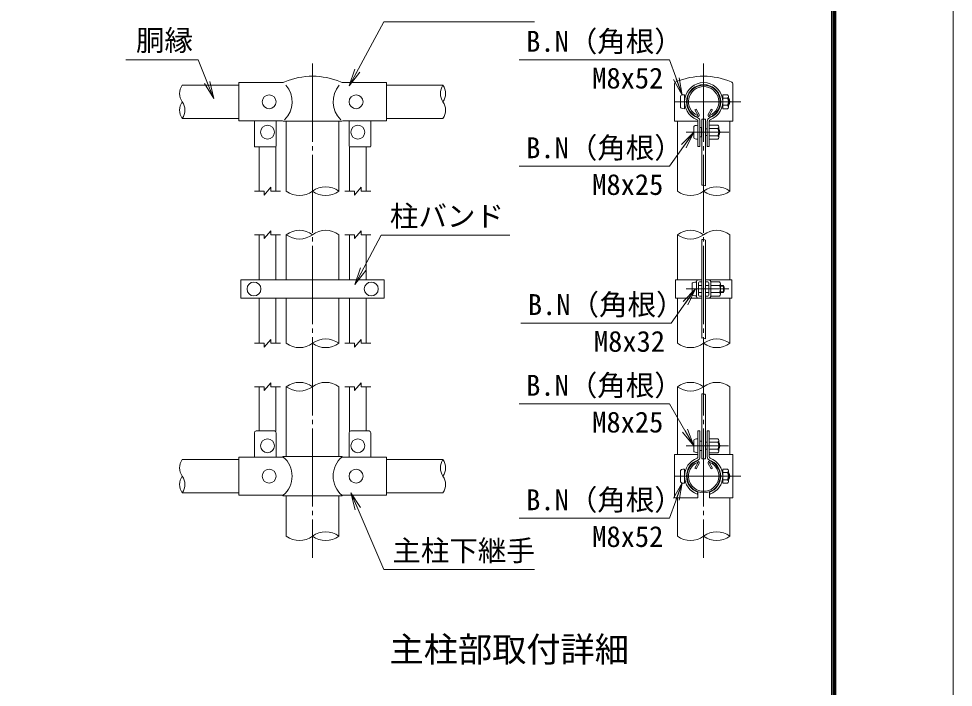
# Model space of a CAD drawing. Units: millimetres, scale not verified. Extents: x -8400 to 8400, y -5940 to 5940.
# Drawn here: x 4098 to 8400, y 177 to 3255 of the extents above; entities that cross this region are included whole.
import ezdxf
from ezdxf.enums import TextEntityAlignment as Align

# ---------------------------------------------------------------- set-up
doc = ezdxf.new("R2010")
doc.units = ezdxf.units.MM
doc.header["$LTSCALE"] = 20
doc.linetypes.add('LONG_CHAIN', pattern=[21, 18, -1, 1, -1])
for name, color, linetype, lineweight in [('0-0_D-TTL', 7, 'Continuous', 9), ('0-1_D-TTL-TXT', 7, 'Continuous', 9), ('0-3_D-STR1', 1, 'Continuous', 9), ('0-6_D-BMK', 2, 'LONG_CHAIN', 9), ('0-7_D-STR-DIM', 7, 'Continuous', 9), ('0-8_0', 7, 'Continuous', 9), ('0-9_D-STR3', 3, 'Continuous', 9), ('0-C_D-STR-TXT', 7, 'Continuous', 9)]:
    doc.layers.add(name, color=color, linetype=linetype, lineweight=lineweight)
doc.styles.add('ＭＳ ゴシック', font='')
doc.styles.get('ＭＳ ゴシック').set_extended_font_data('MS Gothic')

# ---------------------------------------------------------------- blocks, each defined once
blk = doc.blocks.new('_Open')
at = {"layer": '0-8_0'}
blk.add_line((-20, 3.333), (0, 0), dxfattribs=at)
blk.add_lwpolyline([(-20, -3.333), (0, 0), (-20, 0)], dxfattribs=at)

msp = doc.modelspace()

# ---------------------------------------------------------------- linework, layer by layer
at = {"layer": '0-0_D-TTL', "color": 2}
msp.add_lwpolyline([(-8399.61, 5940.02), (8400.39, 5940.02), (8400.39, -5939.98), (-8399.61, -5939.98)], close=True, dxfattribs=at)
at = {"layer": '0-0_D-TTL'}
for points in [[(-7859.61, 5500.02), (7860.39, 5500.02), (7860.39, -5499.98), (-7859.61, -5499.98)], [(-7854.61, 5495.02), (7855.39, 5495.02), (7855.39, -5494.98), (-7854.61, -5494.98)], [(-7849.61, 5490.02), (7850.39, 5490.02), (7850.39, -5489.98), (-7849.61, -5489.98)], [(-7844.61, 5485.02), (7845.39, 5485.02), (7845.39, -5484.98), (-7844.61, -5484.98)], [(-7839.61, 5480.02), (7840.39, 5480.02), (7840.39, -5479.98), (-7839.61, -5479.98)]]:
    msp.add_lwpolyline(points, close=True, dxfattribs=at)
at = {"layer": '0-3_D-STR1'}
for p, q in [((5111.11, 2948.88), (4851.11, 2948.88)), ((5791.11, 2948.88), (6051.11, 2948.88)), ((5111.11, 2796.48), (4851.11, 2796.48)), ((5791.11, 2796.48), (6051.11, 2796.48)), ((7210.38, 2835.87), (7215.94, 2839.07)), ((7224.42, 2811.55), (7210.38, 2835.87)), ((7229.97, 2814.76), (7215.94, 2839.07)), ((7272.25, 2814.76), (7286.28, 2839.07)), ((7277.81, 2811.55), (7291.84, 2835.87)), ((7291.84, 2835.87), (7286.28, 2839.07)), ((5330.11, 2782.88), (5330.11, 2460.88)), ((5572.11, 2782.88), (5572.11, 2460.88)), ((7130.11, 2782.88), (7130.11, 2460.88)), ((7372.11, 2782.88), (7372.11, 2460.88)), ((5330.11, 2260.88), (5330.11, 2052.85)), ((5572.11, 2260.88), (5572.11, 2052.85)), ((7130.11, 2260.88), (7130.11, 2052.85)), ((7372.11, 2260.88), (7372.11, 2052.85)), ((5330.11, 1968.86), (5330.11, 1760.88)), ((5572.11, 1968.86), (5572.11, 1760.88)), ((7130.11, 1968.86), (7130.11, 1760.88)), ((7372.11, 1968.86), (7372.11, 1760.88)), ((5330.11, 1560.88), (5330.11, 1239.08)), ((5572.11, 1560.88), (5572.11, 1239.08)), ((7130.11, 1560.88), (7130.11, 1249.08)), ((7372.11, 1560.88), (7372.11, 1249.08)), ((5111.11, 1225.08), (4851.11, 1225.08)), ((5791.11, 1225.08), (6051.11, 1225.08)), ((7224.42, 1210.4), (7210.38, 1186.09)), ((7229.97, 1207.19), (7215.94, 1182.88)), ((7272.25, 1207.19), (7286.28, 1182.88)), ((7277.81, 1210.4), (7291.84, 1186.09)), ((7210.38, 1186.09), (7215.94, 1182.88)), ((7291.84, 1186.09), (7286.28, 1182.88)), ((5111.11, 1072.68), (4851.11, 1072.68)), ((5330.11, 1059.08), (5330.11, 873.08)), ((5572.11, 1059.08), (5572.11, 873.08)), ((5791.11, 1072.68), (6051.11, 1072.68)), ((7130.11, 1049.08), (7130.11, 873.08)), ((7372.11, 1049.08), (7372.11, 873.08))]:
    msp.add_line(p, q, dxfattribs=at)
for centre, radius, start, end in [((7251.11, 2872.88), 76.2, 294.32478, 245.67522), ((7251.11, 2872.88), 69.78, 294.32478, 245.67522), ((7223.03, 2810.75), 8.02, 245.67522, 30), ((7223.03, 2810.75), 1.6, 245.67522, 30), ((7279.19, 2810.75), 8.02, 150, 294.32478), ((7279.19, 2810.75), 1.6, 150, 294.32478), ((7251.11, 1149.08), 76.2, 114.32478, 65.67522), ((7251.11, 1149.08), 69.78, 114.32478, 65.67522), ((7223.03, 1211.2), 8.02, 330, 114.32478), ((7223.03, 1211.2), 1.6, 330, 114.32478), ((7279.19, 1211.2), 8.02, 65.67522, 210), ((7279.19, 1211.2), 1.6, 65.67522, 210)]:
    msp.add_arc(centre, radius, start, end, dxfattribs=at)
at = {"layer": '0-6_D-BMK'}
for p, q in [((5451.11, 3048.88), (5451.11, 772.88)), ((7251.11, 3048.88), (7251.11, 772.88)), ((7119, 2872.88), (7422.74, 2872.88)), ((7171, 2732.88), (7366.51, 2732.88)), ((7170.95, 2010.85), (7366.46, 2010.85)), ((7178.11, 2010.85), (7362.11, 2010.85)), ((7170.15, 1289.08), (7365.67, 1289.08)), ((7119, 1149.08), (7422.74, 1149.08))]:
    msp.add_line(p, q, dxfattribs=at)
at = {"layer": '0-7_D-STR-DIM'}
for p, q in [((5183.11, 2460.88), (5228.11, 2460.88)), ((5228.11, 2442.88), (5258.11, 2478.88)), ((5228.11, 2442.88), (5228.11, 2460.88)), ((5258.11, 2460.88), (5258.11, 2478.88)), ((5258.11, 2460.88), (5303.11, 2460.88)), ((5599.11, 2460.88), (5644.11, 2460.88)), ((5644.11, 2442.88), (5674.11, 2478.88)), ((5644.11, 2442.88), (5644.11, 2460.88)), ((5674.11, 2460.88), (5674.11, 2478.88)), ((5674.11, 2460.88), (5719.11, 2460.88)), ((5183.11, 2260.88), (5228.11, 2260.88)), ((5228.11, 2242.88), (5258.11, 2278.88)), ((5228.11, 2242.88), (5228.11, 2260.88)), ((5258.11, 2260.88), (5258.11, 2278.88)), ((5258.11, 2260.88), (5303.11, 2260.88)), ((5599.11, 2260.88), (5644.11, 2260.88)), ((5644.11, 2242.88), (5674.11, 2278.88)), ((5644.11, 2242.88), (5644.11, 2260.88)), ((5674.11, 2260.88), (5674.11, 2278.88)), ((5674.11, 2260.88), (5719.11, 2260.88)), ((5228.11, 1742.88), (5258.11, 1778.88)), ((5258.11, 1760.88), (5258.11, 1778.88)), ((5644.11, 1742.88), (5674.11, 1778.88)), ((5674.11, 1760.88), (5674.11, 1778.88)), ((5183.11, 1760.88), (5228.11, 1760.88)), ((5228.11, 1742.88), (5228.11, 1760.88)), ((5258.11, 1760.88), (5303.11, 1760.88)), ((5599.11, 1760.88), (5644.11, 1760.88)), ((5644.11, 1742.88), (5644.11, 1760.88)), ((5674.11, 1760.88), (5719.11, 1760.88)), ((5183.11, 1560.88), (5228.11, 1560.88)), ((5228.11, 1542.88), (5258.11, 1578.88)), ((5228.11, 1542.88), (5228.11, 1560.88)), ((5258.11, 1560.88), (5258.11, 1578.88)), ((5258.11, 1560.88), (5303.11, 1560.88)), ((5599.11, 1560.88), (5644.11, 1560.88)), ((5644.11, 1542.88), (5674.11, 1578.88)), ((5644.11, 1542.88), (5644.11, 1560.88)), ((5674.11, 1560.88), (5674.11, 1578.88)), ((5674.11, 1560.88), (5719.11, 1560.88))]:
    msp.add_line(p, q, dxfattribs=at)
for centre, radius, start, end in [((4905.59, 2910.78), 66.48, 145.03504, 214.96496), ((6105.59, 2910.78), 66.48, 145.03504, 214.96496), ((5996.63, 2910.78), 66.48, 325.03504, 34.96496), ((4905.59, 2834.58), 66.48, 145.03422, 214.96578), ((4796.63, 2834.58), 66.48, 325.03504, 34.96496), ((5996.63, 2834.58), 66.48, 325.03422, 34.96578), ((5390.61, 2542.38), 101.51, 233.41445, 306.58555), ((5511.61, 2379.37), 101.51, 53.41445, 126.58555), ((5511.61, 2542.38), 101.51, 233.41445, 306.58555), ((7190.61, 2542.38), 101.51, 233.41445, 306.58555), ((7245.47, 2458.76), 30.72, 60.95271, 95.76063), ((7311.61, 2379.37), 101.51, 53.41445, 126.58555), ((7311.61, 2542.38), 101.51, 233.41445, 306.58555), ((5390.61, 2179.37), 101.51, 53.41445, 126.58555), ((5511.61, 2179.37), 101.51, 53.41445, 126.58555), ((7190.61, 2179.37), 101.51, 53.41445, 126.58555), ((7311.61, 2179.37), 101.51, 53.41445, 126.58555), ((5390.61, 2342.38), 101.51, 233.41445, 306.58555), ((7190.61, 2342.38), 101.51, 233.41445, 306.58555), ((7245.19, 2208.37), 30.72, 60.95271, 95.76063), ((5511.61, 1679.37), 101.51, 53.41445, 126.58555), ((7245.19, 1754.51), 30.72, 60.95271, 95.76063), ((7311.61, 1679.37), 101.51, 53.41445, 126.58555), ((5390.61, 1842.38), 101.51, 233.41445, 306.58555), ((5511.61, 1842.38), 101.51, 233.41445, 306.58555), ((7190.61, 1842.38), 101.51, 233.41445, 306.58555), ((7311.61, 1842.38), 101.51, 233.41445, 306.58555), ((5390.61, 1479.37), 101.51, 53.41445, 126.58555), ((5390.61, 1642.38), 101.51, 233.41445, 306.58555), ((5511.61, 1479.37), 101.51, 53.41445, 126.58555), ((7190.61, 1479.37), 101.51, 53.41445, 126.58555), ((7190.61, 1642.38), 101.51, 233.41445, 306.58555), ((7311.61, 1479.37), 101.51, 53.41445, 126.58555), ((7245.19, 1497.05), 30.72, 60.95271, 95.76063), ((4905.59, 1186.98), 66.48, 145.03504, 214.96496), ((6105.59, 1186.98), 66.48, 145.03504, 214.96496), ((5996.63, 1186.98), 66.48, 325.03504, 34.96496), ((4905.59, 1110.78), 66.48, 145.03422, 214.96578), ((4796.63, 1110.78), 66.48, 325.03504, 34.96496), ((5996.63, 1110.78), 66.48, 325.03422, 34.96578), ((5390.61, 954.58), 101.51, 233.41445, 306.58555), ((5511.61, 791.57), 101.51, 53.41445, 126.58555), ((5511.61, 954.58), 101.51, 233.41445, 306.58555), ((7190.61, 954.58), 101.51, 233.41445, 306.58555), ((7311.61, 791.57), 101.51, 53.41445, 126.58555), ((7311.61, 954.58), 101.51, 233.41445, 306.58555)]:
    msp.add_arc(centre, radius, start, end, dxfattribs=at)
at = {"layer": '0-9_D-STR3'}
for p, q in [((5111.11, 2960.88), (5308, 2960.88)), ((5111.11, 2784.88), (5111.11, 2960.88)), ((5594.22, 2960.88), (5791.11, 2960.88)), ((5791.11, 2784.88), (5791.11, 2960.88)), ((7116.51, 2952.9), (7116.51, 2782.88)), ((7385.71, 2952.9), (7385.71, 2782.88)), ((7143.91, 2898.88), (7143.91, 2846.88)), ((7163.11, 2904.88), (7163.11, 2840.88)), ((7164.58, 2888.88), (7163.11, 2888.88)), ((7339.11, 2888.88), (7337.64, 2888.88)), ((7361.11, 2905.28), (7339.11, 2905.28)), ((7339.11, 2905.28), (7339.11, 2840.48)), ((7361.11, 2889.08), (7339.11, 2889.08)), ((7365.11, 2897.81), (7365.11, 2848.43)), ((7365.11, 2888.88), (7367.11, 2888.88)), ((7365.11, 2888.88), (7367.11, 2888.88)), ((7365.11, 2886.17), (7368.41, 2886.17)), ((7367.11, 2888.88), (7367.11, 2856.88)), ((7164.58, 2856.88), (7163.11, 2856.88)), ((7339.11, 2856.88), (7337.64, 2856.88)), ((7361.11, 2856.68), (7339.11, 2856.68)), ((7361.11, 2840.48), (7339.11, 2840.48)), ((7365.11, 2859.59), (7368.41, 2859.59)), ((7365.11, 2856.88), (7367.11, 2856.88)), ((7365.11, 2856.88), (7367.11, 2856.88)), ((5111.11, 2784.88), (5311.91, 2784.88)), ((5183.11, 2784.88), (5183.11, 2668.88)), ((5283.11, 2784.88), (5283.11, 2668.88)), ((5315.91, 2782.88), (5311.91, 2784.88)), ((5315.91, 2782.88), (5586.31, 2782.88)), ((5586.31, 2782.88), (5590.31, 2784.88)), ((5590.31, 2784.88), (5791.11, 2784.88)), ((5619.11, 2784.88), (5619.11, 2668.88)), ((5719.11, 2784.88), (5719.11, 2668.88)), ((7116.51, 2782.88), (7225.11, 2782.88)), ((7205.91, 2706.63), (7205.91, 2758.63)), ((7225.11, 2666.08), (7225.11, 2783.16)), ((7234.31, 2666.08), (7234.31, 2783.16)), ((7241.11, 2754.15), (7234.31, 2754.15)), ((7241.11, 2754.15), (7241.11, 2711.6)), ((7242.11, 2792.88), (7242.11, 2489.33)), ((7242.11, 2792.88), (7260.11, 2792.88)), ((7260.11, 2792.88), (7260.11, 2485.62)), ((7267.91, 2666.08), (7267.91, 2783.16)), ((7277.11, 2666.08), (7277.11, 2783.16)), ((7277.11, 2782.88), (7385.71, 2782.88)), ((7317.11, 2765.28), (7277.11, 2765.28)), ((7321.11, 2757.81), (7321.11, 2708.43)), ((7241.11, 2711.6), (7234.31, 2711.6)), ((7241.11, 2748.88), (7242.11, 2748.88)), ((7241.11, 2716.88), (7242.11, 2716.88)), ((7260.11, 2748.88), (7267.91, 2748.88)), ((7260.11, 2716.88), (7267.91, 2716.88)), ((7317.11, 2749.08), (7277.11, 2749.08)), ((7317.11, 2716.68), (7277.11, 2716.68)), ((7321.11, 2748.88), (7321.11, 2716.88)), ((7321.11, 2746.17), (7322.41, 2746.17)), ((7321.11, 2719.59), (7322.41, 2719.59)), ((7317.11, 2700.48), (7277.11, 2700.48)), ((5279.11, 2664.88), (5187.11, 2664.88)), ((5205.11, 2664.88), (5205.11, 2460.88)), ((5281.11, 2665.41), (5281.11, 2460.88)), ((5621.11, 2665.41), (5621.11, 2460.88)), ((5623.11, 2664.88), (5715.11, 2664.88)), ((5697.11, 2664.88), (5697.11, 2460.88)), ((7225.11, 2666.08), (7234.31, 2666.08)), ((7267.91, 2666.08), (7277.11, 2666.08)), ((5205.11, 2260.88), (5205.11, 2052.85)), ((5281.11, 2260.88), (5281.11, 2052.85)), ((5621.11, 2260.88), (5621.11, 2052.85)), ((5697.11, 2260.88), (5697.11, 2052.85)), ((7242.11, 2238.94), (7242.11, 1785.08)), ((7260.11, 2235.23), (7260.11, 1781.37)), ((5781.11, 2052.85), (5121.11, 2052.85)), ((5121.11, 2052.85), (5121.11, 1968.86)), ((5781.11, 2052.85), (5781.11, 1968.86)), ((7242.11, 2052.85), (7120.91, 2052.85)), ((7120.91, 1968.86), (7120.91, 2052.85)), ((7198.91, 2036.85), (7198.91, 1984.85)), ((7218.11, 2044.85), (7218.11, 1976.86)), ((7218.11, 2044.85), (7218.11, 1976.86)), ((7227.31, 2039.65), (7227.31, 1982.06)), ((7227.31, 2026.85), (7242.11, 2026.85)), ((7242.11, 2043.65), (7231.31, 2043.65)), ((7381.31, 2052.85), (7260.11, 2052.85)), ((7260.11, 2043.65), (7270.91, 2043.65)), ((7260.11, 2026.85), (7274.91, 2026.85)), ((7274.91, 2039.65), (7274.91, 1982.06)), ((7284.11, 2044.85), (7284.11, 1976.86)), ((7284.11, 2044.85), (7284.11, 1976.86)), ((7324.11, 2043.25), (7284.11, 2043.25)), ((7324.11, 2027.05), (7284.11, 2027.05)), ((7328.11, 2035.79), (7328.11, 1986.41)), ((7328.11, 2026.85), (7342.11, 2026.85)), ((7328.11, 2024.15), (7343.41, 2024.15)), ((7342.11, 2026.85), (7342.11, 1994.85)), ((7381.31, 1968.86), (7381.31, 2052.85)), ((7227.31, 1994.85), (7242.11, 1994.85)), ((7260.11, 1994.85), (7274.91, 1994.85)), ((7324.11, 1994.65), (7284.11, 1994.65)), ((7328.11, 1997.56), (7343.41, 1997.56)), ((7328.11, 1994.85), (7342.11, 1994.85)), ((5781.11, 1968.86), (5121.11, 1968.86)), ((5205.11, 1968.86), (5205.11, 1760.88)), ((5281.11, 1968.86), (5281.11, 1760.88)), ((5621.11, 1968.86), (5621.11, 1760.88)), ((5697.11, 1968.86), (5697.11, 1760.88)), ((7120.91, 1968.86), (7242.11, 1968.86)), ((7242.11, 1978.06), (7231.31, 1978.06)), ((7260.11, 1978.06), (7270.91, 1978.06)), ((7260.11, 1968.86), (7381.31, 1968.86)), ((7324.11, 1978.45), (7284.11, 1978.45)), ((5205.11, 1560.88), (5205.11, 1357.08)), ((5281.11, 1560.88), (5281.11, 1354.37)), ((5621.11, 1560.88), (5621.11, 1354.37)), ((5697.11, 1560.88), (5697.11, 1357.08)), ((7260.11, 1523.91), (7260.11, 1229.08)), ((5183.11, 1237.08), (5183.11, 1349.08)), ((5275.11, 1357.08), (5191.11, 1357.08)), ((5283.11, 1237.08), (5283.11, 1349.08)), ((5619.11, 1237.08), (5619.11, 1349.08)), ((5627.11, 1357.08), (5711.11, 1357.08)), ((5719.11, 1237.08), (5719.11, 1349.08)), ((7225.11, 1357.08), (7225.11, 1238.8)), ((7225.11, 1357.08), (7234.31, 1357.08)), ((7234.31, 1357.08), (7234.31, 1238.8)), ((7267.91, 1357.08), (7267.91, 1238.8)), ((7267.91, 1357.08), (7277.11, 1357.08)), ((7277.11, 1357.08), (7277.11, 1238.8)), ((7205.91, 1315.08), (7205.91, 1263.08)), ((7241.11, 1310.35), (7234.31, 1310.35)), ((7260.11, 1305.08), (7267.91, 1305.08)), ((7317.11, 1321.48), (7277.11, 1321.48)), ((7317.11, 1305.28), (7277.11, 1305.28)), ((7277.11, 1305.08), (7277.91, 1305.08)), ((7321.11, 1314.01), (7321.11, 1264.63)), ((7321.11, 1305.08), (7321.11, 1273.08)), ((7321.11, 1302.37), (7322.41, 1302.37)), ((7116.51, 1249.08), (7225.11, 1249.08)), ((7116.51, 1249.08), (7116.51, 1049.08)), ((7241.11, 1267.8), (7234.31, 1267.8)), ((7260.11, 1273.08), (7267.91, 1273.08)), ((7277.11, 1273.08), (7277.91, 1273.08)), ((7317.11, 1272.88), (7277.11, 1272.88)), ((7317.11, 1256.68), (7277.11, 1256.68)), ((7277.11, 1249.08), (7385.71, 1249.08)), ((7321.11, 1275.79), (7322.41, 1275.79)), ((7385.71, 1249.08), (7385.71, 1049.08)), ((5111.11, 1237.08), (5315.91, 1237.08)), ((5111.11, 1061.08), (5111.11, 1237.08)), ((5315.91, 1239.08), (5311.91, 1237.08)), ((5315.91, 1239.08), (5586.31, 1239.08)), ((5586.31, 1239.08), (5590.31, 1237.08)), ((5586.31, 1237.08), (5791.11, 1237.08)), ((5791.11, 1061.08), (5791.11, 1237.08)), ((7143.91, 1175.08), (7143.91, 1123.08)), ((7163.11, 1181.08), (7163.11, 1117.08)), ((7164.58, 1165.08), (7163.11, 1165.08)), ((7164.58, 1165.08), (7163.11, 1165.08)), ((7339.11, 1165.08), (7337.64, 1165.08)), ((7339.11, 1165.08), (7337.64, 1165.08)), ((7361.11, 1181.48), (7339.11, 1181.48)), ((7339.11, 1181.48), (7339.11, 1116.68)), ((7361.11, 1165.28), (7339.11, 1165.28)), ((7365.11, 1174.01), (7365.11, 1124.63)), ((7365.11, 1165.08), (7367.11, 1165.08)), ((7365.11, 1162.37), (7368.41, 1162.37)), ((7367.11, 1165.08), (7367.11, 1133.08)), ((7164.58, 1133.08), (7163.11, 1133.08)), ((7164.58, 1133.08), (7163.11, 1133.08)), ((7339.11, 1133.08), (7337.64, 1133.08)), ((7339.11, 1133.08), (7337.64, 1133.08)), ((7361.11, 1132.88), (7339.11, 1132.88)), ((7365.11, 1135.79), (7368.41, 1135.79)), ((7365.11, 1133.08), (7367.11, 1133.08)), ((7365.11, 1133.08), (7367.11, 1133.08)), ((7361.11, 1116.68), (7339.11, 1116.68)), ((5111.11, 1061.08), (5315.91, 1061.08)), ((5315.91, 1059.08), (5311.91, 1061.08)), ((5586.31, 1061.08), (5791.11, 1061.08)), ((7116.51, 1049.08), (7224.31, 1049.08)), ((7224.31, 1074.98), (7221.18, 1066.32)), ((7224.31, 1074.98), (7224.31, 1049.08)), ((7277.91, 1074.98), (7277.91, 1049.08)), ((7277.91, 1074.98), (7281.04, 1066.32)), ((7277.91, 1049.08), (7385.71, 1049.08))]:
    msp.add_line(p, q, dxfattribs=at)
for points in [[(7242.11, 1527.62), (7242.11, 1229.08), (7260.11, 1229.08)], [(5315.91, 1059.08), (5586.31, 1059.08), (5590.31, 1061.08)]]:
    msp.add_lwpolyline(points, dxfattribs=at)
for centre in [(5251.11, 2872.88), (5651.11, 2872.88), (5243.11, 2732.88), (5659.11, 2732.88), (5181.11, 2010.85), (5721.11, 2010.85), (5243.11, 1289.08), (5659.11, 1289.08), (5251.11, 1149.08), (5651.11, 1149.08)]:
    msp.add_circle(centre, 32, dxfattribs=at)
for centre, radius, start, end in [((5451.11, 2659.05), 331.29, 67.15338, 112.84662), ((7251.11, 2661.33), 329, 67.22973, 112.77027), ((5308, 2992.88), 32, 270, 296.9114), ((5241.57, 2872.88), 115.2, 314.1684, 41.01552), ((5660.66, 2872.88), 115.2, 138.98448, 225.8316), ((5594.22, 2992.88), 32, 243.0886, 270), ((7129.71, 2952.9), 13.2, 116.72671, 180), ((7251.11, 2872.88), 88, 290.1633, 249.8367), ((7251.11, 2872.88), 78.8, 289.83718, 250.16282), ((7372.51, 2952.9), 13.2, 0, 63.27329), ((7354.96, 2897.18), 10.17, 307.21089, 52.78911), ((7330.31, 2872.88), 34.8, 332.26063, 27.73937), ((7337.11, 2872.88), 34, 331.92751, 28.07249), ((7354.91, 2848.58), 10.2, 307.42505, 52.57495), ((7217.11, 2783.16), 17.2, 0, 65.03562), ((7285.11, 2783.16), 17.2, 114.96438, 180), ((7217.11, 2783.16), 8, 0, 62.72039), ((7285.11, 2783.16), 8, 117.27961, 180), ((7310.96, 2757.18), 10.17, 307.21089, 52.78911), ((7310.91, 2708.58), 10.2, 307.42505, 52.57495), ((7286.31, 2732.88), 34.8, 332.26063, 27.73937), ((7291.11, 2732.88), 34, 331.92751, 28.07249), ((5187.11, 2668.88), 4, 180, 270), ((5279.11, 2668.88), 4, 270, 0), ((5623.11, 2668.88), 4, 180, 270), ((5715.11, 2668.88), 4, 270, 0), ((7226.11, 2044.85), 8, 90, 180), ((7231.31, 2039.65), 4, 90, 180), ((7270.91, 2039.65), 4, 0, 90), ((7276.11, 2044.85), 8, 0, 90), ((7317.96, 2035.15), 10.17, 307.21089, 52.78911), ((7293.31, 2010.85), 34.8, 332.26063, 27.73937), ((7312.11, 2010.85), 34, 331.92751, 28.07249), ((7231.31, 1982.06), 4, 180, 270), ((7270.91, 1982.06), 4, 270, 0), ((7317.91, 1986.55), 10.2, 307.42505, 52.57495), ((7226.11, 1976.86), 8, 180, 270), ((7276.11, 1976.86), 8, 270, 0), ((5191.11, 1349.08), 8, 90, 180), ((5275.11, 1349.08), 8, 0, 90), ((5627.11, 1349.08), 8, 90, 180), ((5711.11, 1349.08), 8, 0, 90), ((7310.96, 1313.38), 10.17, 307.21089, 52.78911), ((7286.31, 1289.08), 34.8, 332.26063, 27.73937), ((7291.11, 1289.08), 34, 331.92751, 28.07249), ((7310.91, 1264.78), 10.2, 307.42505, 52.57495), ((5241.57, 1149.08), 115.2, 310.19176, 49.80824), ((5660.66, 1149.08), 115.2, 130.19176, 229.80824), ((7251.11, 1149.08), 88, 110.1633, 250.11694), ((7251.11, 1149.08), 78.8, 109.83718, 250.11694), ((7217.11, 1238.8), 8, 297.27961, 0), ((7217.11, 1238.8), 17.2, 294.96438, 0), ((7285.11, 1238.8), 17.2, 180, 245.03562), ((7285.11, 1238.8), 8, 180, 242.72039), ((7251.11, 1149.08), 78.8, 289.88306, 70.16282), ((7251.11, 1149.08), 88, 289.88306, 69.8367), ((7354.96, 1173.38), 10.17, 307.21089, 52.78911), ((7330.31, 1149.08), 34.8, 332.26063, 27.73937), ((7337.11, 1149.08), 34, 331.92751, 28.07249), ((7354.91, 1124.78), 10.2, 307.42505, 52.57495)]:
    msp.add_arc(centre, radius, start, end, dxfattribs=at)
for centre, start_param, end_param in [((7163.11, 2898.88), 1.5707963, 3.1415927), ((7163.11, 2846.88), 3.1415927, 4.712389), ((7225.11, 2758.63), 1.5707963, 3.1415927), ((7225.11, 2706.63), 3.1415927, 4.712389), ((7218.11, 2036.85), 1.5707963, 3.1415927), ((7218.11, 1984.85), 3.1415927, 4.712389), ((7225.11, 1315.08), 1.5707963, 3.1415927), ((7225.11, 1263.08), 3.1415927, 4.712389), ((7163.11, 1175.08), 1.5707963, 3.1415927), ((7163.11, 1123.08), 3.1415927, 4.712389)]:
    msp.add_ellipse(centre, major_axis=(19.2, 0), ratio=0.3125, start_param=start_param, end_param=end_param, dxfattribs=at)
at = {"layer": '0-C_D-STR-TXT'}
for points in [[(6472.93, 3240.9), (5778.41, 3240.9), (5620.49, 2947.13)], [(4590.8, 3066.25), (4924.85, 3066.25), (4995, 2889.41)], [(6401.7, 3066.25), (7093.83, 3066.25), (7151.91, 2905.78)], [(6401.7, 2576.21), (7093.83, 2576.21), (7204.75, 2731.25)], [(6358.29, 2259.13), (5767.16, 2259.13), (5647.12, 2032.69)], [(6409.5, 1854.18), (7101.63, 1854.18), (7212.55, 2009.23)], [(6401.7, 1482.45), (7093.83, 1482.45), (7204.91, 1290.81)], [(6401.7, 955.46), (7093.83, 955.46), (7151.91, 1115.93)], [(6472.93, 718.86), (5778.41, 718.86), (5628.36, 1070.84)]]:
    msp.add_lwpolyline(points, dxfattribs=at)

# ---------------------------------------------------------------- block references
at = {"layer": '0-C_D-STR-TXT', "xscale": 4, "yscale": 4}
for p, rotation in [((5619.54, 2945.37), 241.73951), ((7152.59, 2903.9), 289.89477), ((4995.73, 2887.55), 291.63757), ((7205.91, 2732.88), 54.42149), ((5646.18, 2030.92), 242.07069), ((7213.71, 2010.85), 54.42149), ((7205.91, 1289.08), 300.09685), ((7152.59, 1117.81), 70.10523), ((5627.57, 1072.68), 113.08931)]:
    msp.add_blockref('_Open', p, dxfattribs=dict(at, rotation=rotation))

# ---------------------------------------------------------------- texts
at = {"layer": '0-1_D-TTL-TXT', "style": 'ＭＳ ゴシック'}
msp.add_text('主柱部取付詳細', height=115.4, dxfattribs=at).set_placement((5805.32, 259.35), align=Align.BOTTOM_LEFT)
at = {"layer": '0-C_D-STR-TXT', "style": 'ＭＳ ゴシック'}
for s, p in [('胴縁', (4637.89, 3078.83)), ('B.N（角根）', (6434.17, 3074.11)), ('M8x52', (6738.35, 2904.96)), ('B.N（角根）', (6434.17, 2584.07)), ('M8x25', (6738.35, 2414.91)), ('柱バンド', (5807.02, 2269.5)), ('B.N（角根）', (6441.97, 1862.05)), ('M8x32', (6746.15, 1692.89)), ('B.N（角根）', (6434.17, 1490.31)), ('M8x25', (6738.35, 1321.16)), ('B.N（角根）', (6434.17, 963.33)), ('M8x52', (6738.35, 794.17)), ('主柱下継手', (5818.27, 729.23))]:
    msp.add_text(s, height=96.19, dxfattribs=at).set_placement(p, align=Align.BOTTOM_LEFT)

doc.saveas('drawing.dxf')
